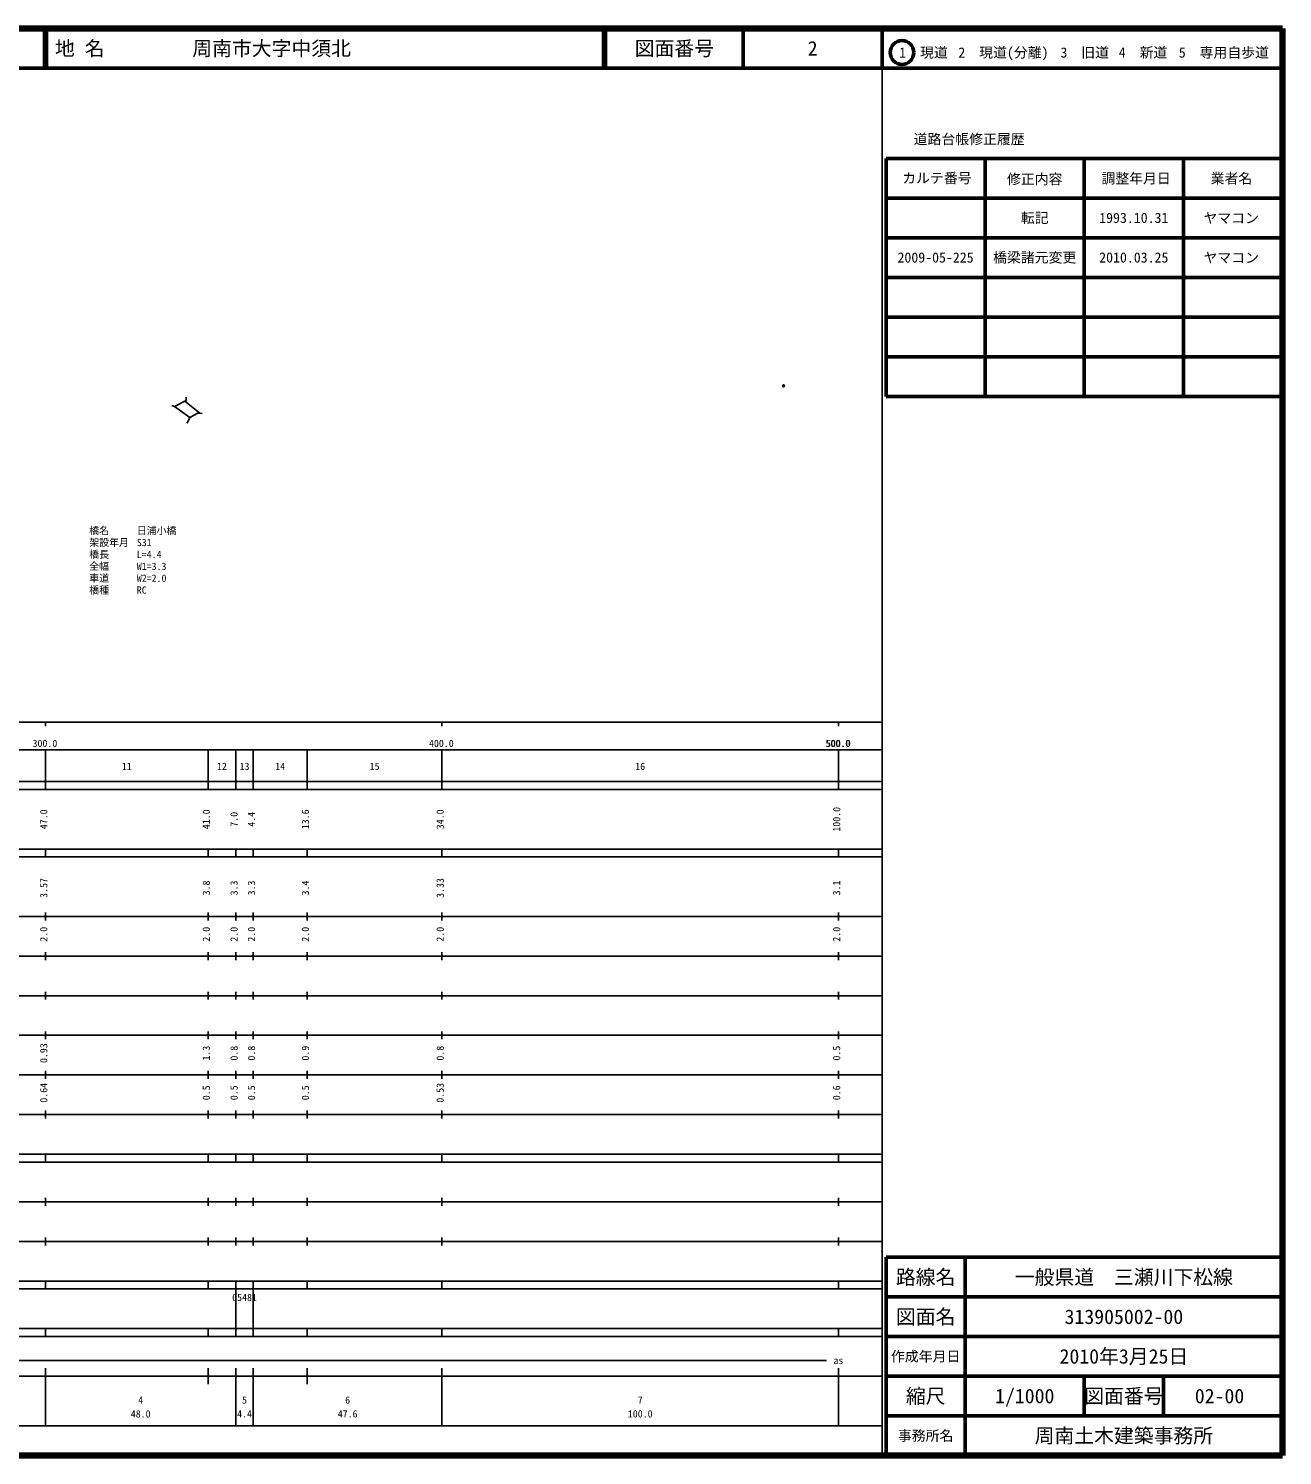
# Model space of a CAD drawing. Units: millimetres on the paper, with parts at other scales. Extents: x 40 to 680, y 20 to 380.
# Drawn here: x 363.7 to 680, y 20 to 380 of the extents above; entities that cross this region are included whole.
import ezdxf
from ezdxf.enums import TextEntityAlignment as Align

# ---------------------------------------------------------------- set-up
doc = ezdxf.new("R2010")
doc.units = ezdxf.units.MM
doc.header["$PDMODE"] = 32
doc.header["$PDSIZE"] = 0.5
for name, color, linetype in [('M-OTRS', 6, 'Continuous'), ('M-STR-HTXT', 7, 'Continuous'), ('M-TTL-TXT', 7, 'Continuous')]:
    doc.layers.add(name, color=color, linetype=linetype)
for name, color, linetype, lineweight in [('M-STR-STR1', 1, 'Continuous', 25), ('M-TTL', 2, 'Continuous', 140), ('M-TTL-BAND', 7, 'Continuous', 25), ('M-TTL-FRAM', 2, 'Continuous', 50), ('M-TTL-LINE', 7, 'Continuous', 50)]:
    doc.layers.add(name, color=color, linetype=linetype, lineweight=lineweight)
doc.styles.add('ＭＳ ゴシック', font='')
doc.styles.get('ＭＳ ゴシック').set_extended_font_data('MS Gothic')

msp = doc.modelspace()

# ---------------------------------------------------------------- linework, layer by layer
at = {"layer": 'M-OTRS'}
msp.add_point((554.163, 289.835), dxfattribs=at)
at = {"layer": 'M-STR-STR1'}
for p, q in [((400.522, 284.677), (404.354, 281.877)), ((403.097, 285.978), (406.914, 282.922))]:
    msp.add_line(p, q, dxfattribs=at)
for points in [[(399.869, 284.854), (400.522, 284.677), (403.468, 286.165), (403.462, 286.967)], [(403.688, 280.426), (404.354, 281.877), (406.438, 282.946), (407.531, 282.891)]]:
    msp.add_lwpolyline(points, dxfattribs=at)
at = {"layer": 'M-TTL'}
for p, q in [((680, 380), (40, 380)), ((680, 20), (680, 380)), ((40, 20), (680, 20))]:
    msp.add_line(p, q, dxfattribs=at)
at = {"layer": 'M-TTL-BAND'}
for p, q in [((579, 20), (579, 370)), ((40, 205), (579, 205)), ((368, 205), (368, 204)), ((468, 205), (468, 204)), ((568, 205), (568, 204)), ((68, 198), (579, 198)), ((368, 188), (368, 198)), ((409, 188), (409, 198)), ((416, 188), (416, 198)), ((420.4, 188), (420.4, 198)), ((434, 188), (434, 198)), ((468, 188), (468, 198)), ((568, 188), (568, 198)), ((40, 190), (579, 190)), ((40, 188), (579, 188)), ((40, 173), (579, 173)), ((368, 171), (368, 173)), ((409, 171), (409, 173)), ((416, 171), (416, 173)), ((420.4, 171), (420.4, 173)), ((434, 171), (434, 173)), ((468, 171), (468, 173)), ((568, 171), (568, 173)), ((40, 171), (579, 171)), ((40, 156), (579, 156)), ((368, 155), (368, 157)), ((409, 155), (409, 157)), ((416, 155), (416, 157)), ((420.4, 155), (420.4, 157)), ((434, 155), (434, 157)), ((468, 155), (468, 157)), ((568, 155), (568, 157)), ((46, 146), (579, 146)), ((368, 145), (368, 147)), ((409, 145), (409, 147)), ((416, 145), (416, 147)), ((420.4, 145), (420.4, 147)), ((434, 145), (434, 147)), ((468, 145), (468, 147)), ((568, 145), (568, 147)), ((368, 135), (368, 137)), ((409, 135), (409, 137)), ((416, 135), (416, 137)), ((420.4, 135), (420.4, 137)), ((434, 135), (434, 137)), ((468, 135), (468, 137)), ((568, 135), (568, 137)), ((52, 136), (579, 136)), ((46, 126), (579, 126)), ((368, 125), (368, 127)), ((409, 125), (409, 127)), ((416, 125), (416, 127)), ((420.4, 125), (420.4, 127)), ((434, 125), (434, 127)), ((468, 125), (468, 127)), ((568, 125), (568, 127)), ((52, 116), (579, 116)), ((368, 115), (368, 117)), ((409, 115), (409, 117)), ((416, 115), (416, 117)), ((420.4, 115), (420.4, 117)), ((434, 115), (434, 117)), ((468, 115), (468, 117)), ((568, 115), (568, 117)), ((46, 106), (579, 106)), ((368, 105), (368, 107)), ((409, 105), (409, 107)), ((416, 105), (416, 107)), ((420.4, 105), (420.4, 107)), ((434, 105), (434, 107)), ((468, 105), (468, 107)), ((568, 105), (568, 107)), ((40, 96), (579, 96)), ((40, 94), (579, 94)), ((368, 94), (368, 96)), ((409, 94), (409, 96)), ((416, 94), (416, 96)), ((420.4, 94), (420.4, 96)), ((434, 94), (434, 96)), ((468, 94), (468, 96)), ((568, 94), (568, 96)), ((49, 84), (579, 84)), ((368, 83), (368, 85)), ((409, 83), (409, 85)), ((416, 83), (416, 85)), ((420.4, 83), (420.4, 85)), ((434, 83), (434, 85)), ((468, 83), (468, 85)), ((568, 83), (568, 85)), ((40, 74), (579, 74)), ((368, 73), (368, 75)), ((409, 73), (409, 75)), ((416, 73), (416, 75)), ((420.4, 73), (420.4, 75)), ((434, 73), (434, 75)), ((468, 73), (468, 75)), ((568, 73), (568, 75)), ((40, 64), (579, 64)), ((40, 62), (579, 62)), ((368, 62), (368, 64)), ((409, 62), (409, 64)), ((416, 62), (416, 64)), ((416, 52), (416, 62)), ((420.4, 62), (420.4, 64)), ((420.4, 52), (420.4, 62)), ((434, 62), (434, 64)), ((468, 62), (468, 64)), ((568, 62), (568, 64)), ((40, 52), (579, 52)), ((368, 50), (368, 52)), ((409, 50), (409, 52)), ((416, 50), (416, 52)), ((420.4, 50), (420.4, 52)), ((434, 50), (434, 52)), ((468, 50), (468, 52)), ((568, 50), (568, 52)), ((40, 50), (579, 50)), ((71, 44), (565, 44)), ((40, 40), (579, 40)), ((368, 27.5), (368, 42)), ((409, 38), (409, 42)), ((416, 27.5), (416, 42)), ((420.4, 27.5), (420.4, 42)), ((434, 38), (434, 42)), ((468, 27.5), (468, 42)), ((568, 27.5), (568, 42)), ((68, 27.5), (579, 27.5))]:
    msp.add_line(p, q, dxfattribs=at)
at = {"layer": 'M-TTL-FRAM'}
for p, q in [((580, 347.197), (580, 287.197)), ((580, 347.197), (680, 347.197)), ((580, 287.197), (680, 287.197)), ((680, 70), (580, 70)), ((580, 70), (580, 20))]:
    msp.add_line(p, q, dxfattribs=at)
at = {"layer": 'M-TTL-LINE'}
for p, q in [((367.75, 380), (367.75, 370)), ((368.25, 380), (368.25, 370)), ((508.747, 380), (508.747, 370)), ((509.247, 380), (509.247, 370)), ((543.997, 380), (543.997, 370)), ((579, 380), (579, 370)), ((40, 370), (680, 370)), ((605, 347.197), (605, 287.197)), ((630, 347.197), (630, 287.197)), ((655, 347.197), (655, 287.197)), ((580, 337.197), (680, 337.197)), ((580, 327.197), (680, 327.197)), ((580, 317.197), (680, 317.197)), ((580, 307.197), (680, 307.197)), ((580, 297.197), (680, 297.197)), ((600, 70), (600, 20)), ((680, 60), (580, 60)), ((680, 50), (580, 50)), ((680, 40), (580, 40)), ((630, 40), (630, 30)), ((650, 40), (650, 30)), ((680, 30), (580, 30))]:
    msp.add_line(p, q, dxfattribs=at)
msp.add_circle((584.031, 373.958), 3, dxfattribs=at)

# ---------------------------------------------------------------- texts
at = {"layer": 'M-STR-HTXT', "style": 'ＭＳ ゴシック'}
for s, p in [('橋名', (379.018, 251.865)), ('日浦小橋', (391.018, 251.865)), ('橋長', (379.018, 245.865)), ('架設年月', (379.018, 248.865)), ('S31', (391.018, 248.865)), ('全幅', (379.018, 242.865)), ('W1=3.3', (391.018, 242.865)), ('L=4.4', (391.018, 245.865)), ('車道', (379.018, 239.865)), ('W2=2.0', (391.018, 239.865)), ('橋種', (379.018, 236.865)), ('RC', (391.018, 236.865))]:
    msp.add_text(s, height=1.833, dxfattribs=at).set_placement(p, align=Align.BOTTOM_LEFT)
at = {"layer": 'M-TTL-BAND', "style": 'ＭＳ ゴシック'}
for s, p in [('300.0', (367.844, 198.195)), ('400.0', (467.844, 198.195)), ('500.0', (567.844, 198.195)), ('500.0', (568, 198.195)), ('11', (388.5, 192.405)), ('12', (412.5, 192.405)), ('13', (418.2, 192.405)), ('14', (427.2, 192.405)), ('15', (451, 192.405)), ('16', (518, 192.405)), ('as', (568, 42.5)), ('4', (392, 32.523)), ('5', (418.2, 32.523)), ('6', (444.2, 32.523)), ('7', (518, 32.523)), ('48.0', (392, 29.033)), ('4.4', (418.2, 29.033)), ('47.6', (444.2, 29.033)), ('100.0', (518, 29.033))]:
    msp.add_text(s, height=1.833, dxfattribs=at).set_placement(p, align=Align.BOTTOM_CENTER)
for s, p in [('47.0', (369, 180.5)), ('41.0', (410, 180.5)), ('7.0', (417, 180.5)), ('4.4', (421.4, 180.5)), ('13.6', (435, 180.5)), ('34.0', (469, 180.5)), ('100.0', (569, 180.5)), ('3.57', (369, 163.174)), ('3.8', (410, 163.174)), ('3.3', (417, 163.174)), ('3.3', (421.4, 163.174)), ('3.4', (435, 163.174)), ('3.33', (469, 163.174)), ('3.1', (569, 163.174)), ('2.0', (369, 151.5)), ('2.0', (410, 151.5)), ('2.0', (417, 151.5)), ('2.0', (421.4, 151.5)), ('2.0', (435, 151.5)), ('2.0', (469, 151.5)), ('2.0', (569, 151.5)), ('0.93', (369, 121.5)), ('1.3', (410, 121.5)), ('0.8', (417, 121.5)), ('0.8', (421.4, 121.5)), ('0.9', (435, 121.5)), ('0.8', (469, 121.5)), ('0.5', (569, 121.5)), ('0.64', (369, 111.5)), ('0.5', (410, 111.5)), ('0.5', (417, 111.5)), ('0.5', (421.4, 111.5)), ('0.5', (435, 111.5)), ('0.53', (469, 111.5)), ('0.6', (569, 111.5))]:
    msp.add_text(s, height=1.833, rotation=90, dxfattribs=at).set_placement(p, align=Align.BOTTOM_CENTER)
msp.add_text('05481', height=1.833, dxfattribs=at).set_placement((415.075, 58.405), align=Align.BOTTOM_LEFT)
at = {"layer": 'M-TTL-TXT', "style": 'ＭＳ ゴシック'}
for s, p in [('地 名', (370.38, 375)), ('周南市大字中須北', (405.024, 375))]:
    msp.add_text(s, height=3.666, dxfattribs=at).set_placement(p, align=Align.MIDDLE_LEFT)
for s, height, p in [('図面番号', 3.666, (526.622, 375)), ('2', 3.666, (561.497, 375)), ('1\u3000現道', 2.566, (589.448, 373.958)), ('2\u3000現道(分離)', 2.566, (609.619, 373.958)), ('3\u3000旧道', 2.566, (630.121, 373.958)), ('4\u3000新道', 2.566, (644.824, 373.958)), ('5\u3000専用自歩道', 2.566, (665.228, 373.958)), ('道路台帳修正履歴', 2.566, (600.968, 352.113)), ('カルテ番号', 2.566, (592.839, 342.277)), ('修正内容', 2.566, (617.509, 342.023)), ('調整年月日', 2.566, (643.089, 342.197)), ('業者名', 2.566, (667.134, 342.197)), ('転記', 2.566, (617.5, 332.245)), ('1993.10.31', 2.566, (642.5, 332.245)), ('ヤマコン', 2.566, (667.077, 332.189)), ('2009-05-225', 2.566, (592.5, 322.245)), ('橋梁諸元変更', 2.566, (617.5, 322.245)), ('2010.03.25', 2.566, (642.5, 322.245)), ('ヤマコン', 2.566, (667.077, 322.189)), ('路線名', 3.666, (590, 65)), ('路線名', 3.666, (590, 65)), ('一般県道\u3000三瀬川下松線', 3.666, (640, 65)), ('図面名', 3.666, (590, 55)), ('図面名', 3.666, (590, 55)), ('313905002-00', 3.666, (640, 55)), ('2010年3月25日', 3.666, (640, 45)), ('作成年月日', 2.566, (590, 45)), ('作成年月日', 2.566, (590, 45)), ('縮尺', 3.666, (590, 35)), ('縮尺', 3.666, (590, 35)), ('1/1000', 3.666, (615, 35)), ('図面番号', 3.666, (640, 35)), ('図面番号', 3.666, (640, 35)), ('02-00', 3.666, (664.125, 35)), ('事務所名', 2.566, (590, 25)), ('事務所名', 2.566, (590, 25)), ('周南土木建築事務所', 3.666, (640, 25))]:
    msp.add_text(s, height=height, dxfattribs=at).set_placement(p, align=Align.MIDDLE_CENTER)

doc.saveas('drawing.dxf')
